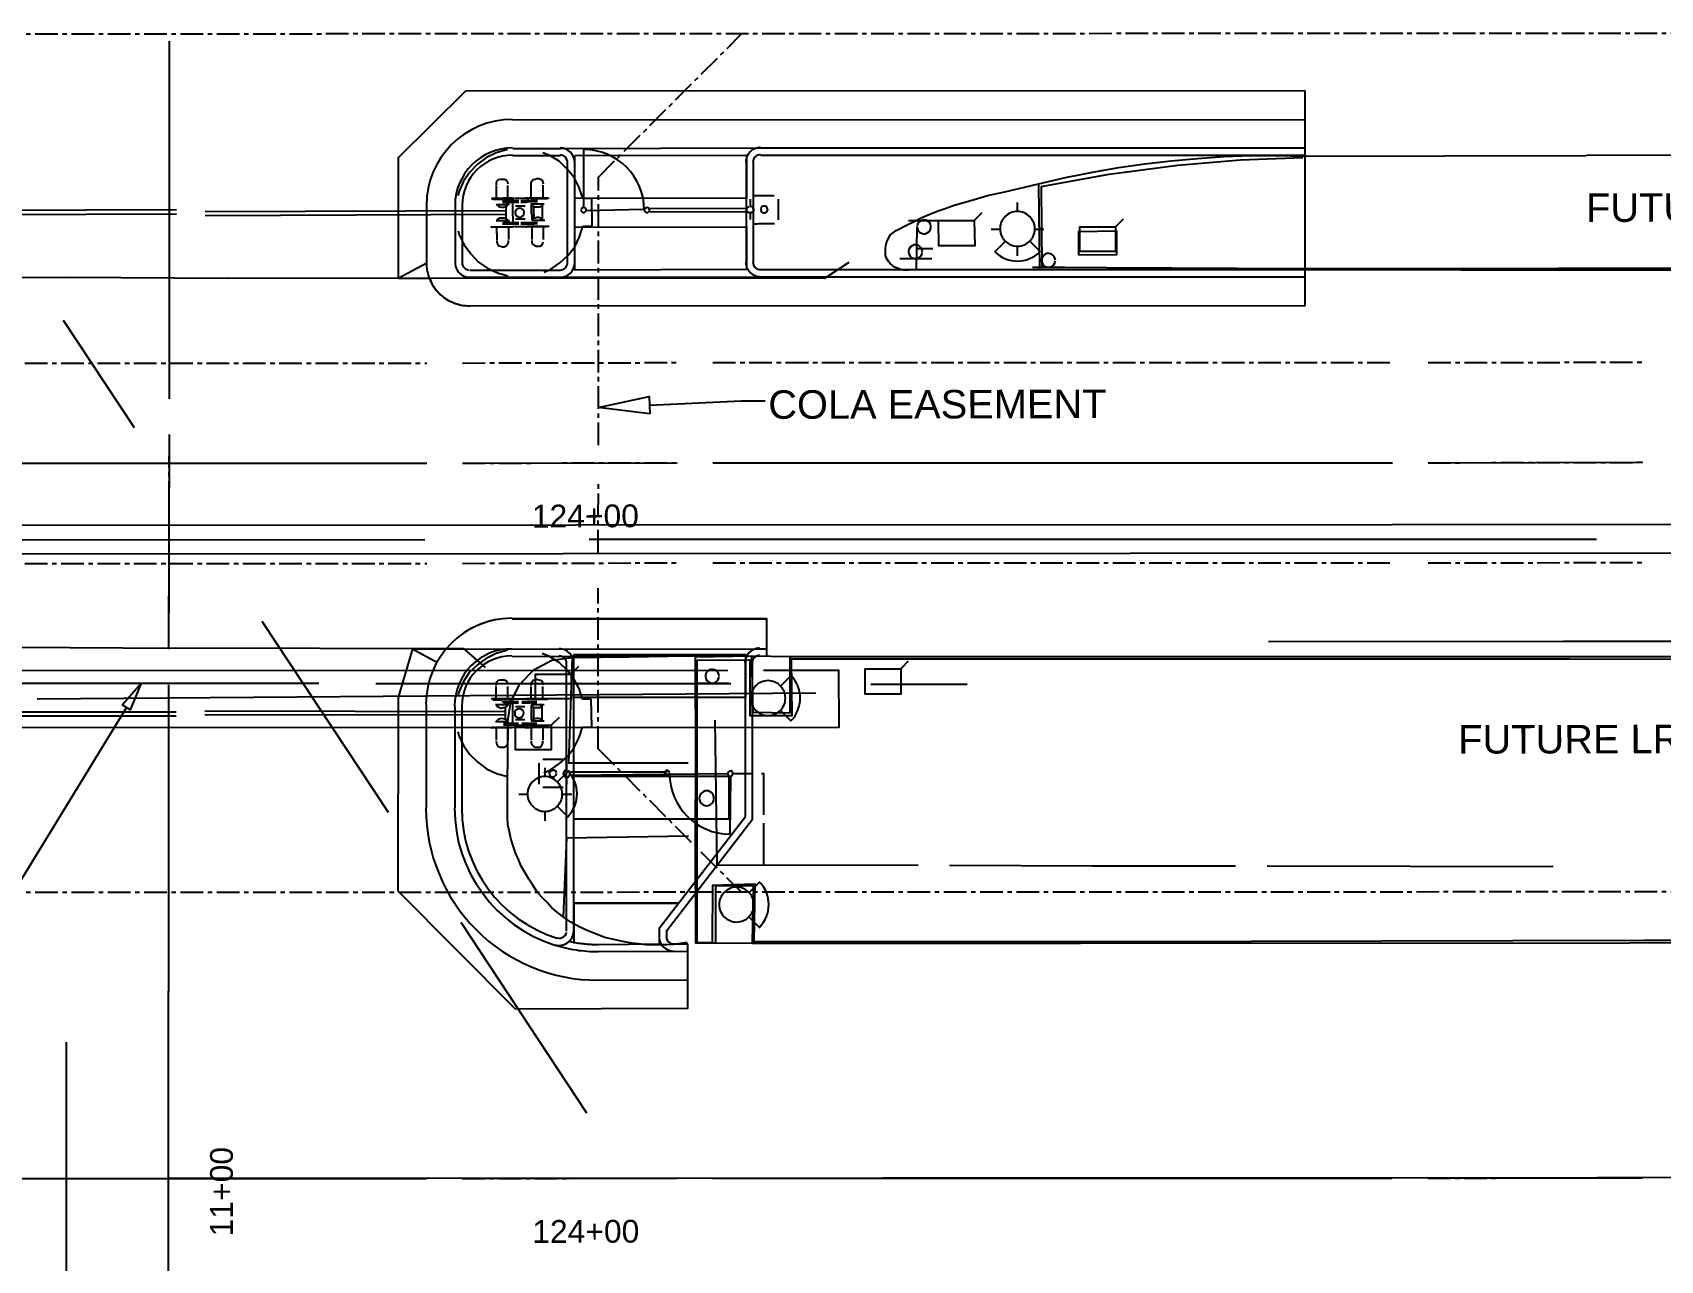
# Model space of a CAD drawing. Header units: feet. Extents: x 0 to 650, y -1 to 438.
# Drawn here: x 322.3 to 436.1, y 208.8 to 294.7 of the extents above; entities that cross this region are included whole.
import ezdxf

# ---------------------------------------------------------------- set-up
doc = ezdxf.new("R2010")
doc.units = ezdxf.units.FT
doc.linetypes.add('CENTER2', pattern=[2.541, 1.587, -0.318, 0.318, -0.318])
for name, color, linetype in [('AGUA', 5, 'UTIL_W'), ('ANOTACION', 8, 'CONTINUOUS'), ('DIGITALIZADO', 7, 'CONTINUOUS'), ('DRENAJE_PLUVIAL', 3, 'UTIL_SD'), ('EJE_VIA', 7, 'CONTINUOUS'), ('ELECTRICO_AEREO', 1, 'UTIL_EOH'), ('ESTRUCTURAS', 7, 'CONTINUOUS'), ('METRO_RW', 140, 'CENTER2'), ('TELECOM', 30, 'UTIL_T'), ('TOPO', 8, 'CONTINUOUS')]:
    doc.layers.add(name, color=color, linetype=linetype)
doc.styles.add('CAD_TEXT', font='Arial')
doc.styles.add('LTSTD', font='Arial')
doc.linetypes.add('UTIL_EOH', pattern='A,4,-3,["E(OH)",LTSTD,S=1.2,R=0,X=-3.3,Y=-0.6],-3', length=10)
doc.linetypes.add('UTIL_SD', pattern='A,4,-3,["SD",LTSTD,S=1.2,R=0,X=-2.22,Y=-0.6],-3', length=10)
doc.linetypes.add('UTIL_T', pattern='A,4,-3,["T",LTSTD,S=1.2,R=0,X=-1.86,Y=-0.6],-3', length=10)
doc.linetypes.add('UTIL_W', pattern='A,4,-3,["W",LTSTD,S=1.2,R=0,X=-1.86,Y=-0.6],-3', length=10)

msp = doc.modelspace()

# ---------------------------------------------------------------- linework, layer by layer
at = {"layer": 'AGUA'}
for p, q in [((346.27, 249.17), (371.07, 249.17)), ((380.87, 249.13), (387.6, 249.13)), ((324.63, 139), (324.63, 224.1))]:
    msp.add_line(p, q, dxfattribs=at)
msp.add_lwpolyline([(318.63, 240.37), (317.47, 249.2), (342.27, 249.2)], dxfattribs=at)
at = {"layer": 'ANOTACION'}
for points in [[(365.43, 268.03), (361.8, 268.47), (365.37, 269.23), (365.43, 268.03)], [(365.4, 268.63), (371.8, 268.93), (373.47, 268.93)], [(328.53, 247.67), (329.87, 249.2), (329.1, 247.33), (328.53, 247.67)], [(328.83, 247.5), (286.6, 178.5), (286.6, 177.3)]]:
    msp.add_lwpolyline(points, dxfattribs=at)
at = {"layer": 'DIGITALIZADO'}
msp.add_line((371.23, 242.87), (372.63, 242.87), dxfattribs=at)
for points in [[(373.23, 242.87), (373.37, 242.87), (373.37, 241.5), (373.37, 240)], [(373.37, 239.4), (373.37, 237.9), (373.37, 236.5)]]:
    msp.add_lwpolyline(points, dxfattribs=at)
at = {"layer": 'DRENAJE_PLUVIAL'}
for p, q in [((131.87, 258.17), (531.47, 258.33)), ((206.03, 259.2), (349.7, 259.23)), ((361.17, 259.27), (431.6, 259.27))]:
    msp.add_line(p, q, dxfattribs=at)
msp.add_lwpolyline([(194.57, 259.17), (131.87, 260.17), (531.47, 260.33), (525.03, 259.33)], dxfattribs=at)
at = {"layer": 'EJE_VIA'}
for p, q in [((331.83, 269.07), (331.83, 294.07)), ((411.23, 275.6), (411.23, 290.6)), ((355.83, 288.57), (411.23, 288.6)), ((355.83, 286.57), (359.17, 286.57)), ((355.83, 286.57), (359.17, 286.57)), ((355.83, 286.07), (359.17, 286.07)), ((359.17, 286.57), (373.17, 286.6)), ((373.17, 286.6), (411.23, 286.6)), ((373.17, 286.1), (411.23, 286.1)), ((359.67, 278.57), (359.67, 285.57)), ((360.17, 278.57), (360.17, 285.57)), ((372.17, 278.6), (372.17, 285.6)), ((372.67, 278.6), (372.67, 285.6)), ((349.83, 278.57), (349.83, 282.6)), ((351.83, 278.57), (351.83, 282.57)), ((352.33, 278.57), (352.33, 282.57)), ((360.17, 281.07), (372.17, 281.1)), ((383.5, 281.53), (385.73, 281.53)), ((384.07, 278.07), (384.1, 281.07)), ((382.9, 278.87), (385.13, 278.87)), ((384.07, 279.57), (385.2, 279.57)), ((347.83, 277.5), (349.83, 278.57)), ((352.83, 278.07), (359.17, 278.07)), ((373.17, 278.1), (411.23, 278.1)), ((392.17, 278.27), (394.43, 278.27)), ((347.83, 277.5), (350.03, 277.5)), ((352.83, 277.57), (359.17, 277.57)), ((359.17, 277.57), (373.17, 277.6)), ((373.17, 277.6), (411.23, 277.6)), ((375.43, 277.6), (411.23, 277.6)), ((352.83, 275.57), (411.23, 275.6)), ((331.8, 251.57), (331.83, 266.57)), ((278.53, 264.57), (349.83, 264.57)), ((352.33, 264.57), (367.33, 264.6)), ((369.83, 264.6), (417.33, 264.6)), ((419.83, 264.6), (434.83, 264.63)), ((355.8, 253.7), (373.6, 253.7)), ((348.83, 251.6), (359.1, 251.57)), ((348.83, 251.6), (350.57, 250.63)), ((359.1, 251.57), (373.1, 251.6)), ((373.1, 251.6), (373.6, 251.6)), ((355.8, 251.07), (373.6, 251.1)), ((359.6, 231.87), (359.6, 250.57)), ((360.1, 231.87), (360.1, 250.57)), ((372.1, 239.87), (372.1, 250.6)), ((372.6, 239.7), (372.6, 250.6)), ((331.67, 94.7), (331.8, 249.07)), ((372.1, 248.2), (360.1, 248.2)), ((368.67, 249.2), (370.93, 249.2)), ((349.8, 240.47), (349.8, 247.7)), ((351.8, 240.47), (351.8, 247.57)), ((352.3, 240.47), (352.3, 247.57)), ((366.1, 232.1), (372.1, 239.87)), ((366.6, 231.9), (372.6, 239.7)), ((360.1, 233.83), (367.43, 233.83)), ((366.1, 231.47), (366.1, 232.1)), ((366.6, 231.47), (366.6, 231.9)), ((361.8, 230.93), (366.1, 230.97)), ((361.8, 230.43), (368.03, 230.47)), ((367.1, 230.97), (368.07, 230.97)), ((361.8, 228.43), (368.03, 228.47)), ((273.5, 214.57), (349.8, 214.57)), ((352.3, 214.57), (367.3, 214.6)), ((369.8, 214.6), (417.3, 214.6)), ((419.8, 214.6), (434.8, 214.63))]:
    msp.add_line(p, q, dxfattribs=at)
for points in [[(411.23, 290.6), (352.53, 290.57), (347.83, 285.9), (347.83, 277.5), (350.03, 277.5)], [(355.81, 288.6), (355.2, 288.57), (354.6, 288.48), (354.03, 288.33), (353.47, 288.13), (352.95, 287.87), (352.45, 287.57), (351.99, 287.23), (351.56, 286.84), (351.17, 286.41), (350.83, 285.95), (350.53, 285.45), (350.27, 284.93), (350.07, 284.38), (349.92, 283.8), (349.83, 283.2), (349.8, 282.59)], [(355.81, 286.6), (355.4, 286.58), (355.01, 286.52), (354.62, 286.42), (354.25, 286.28), (353.9, 286.11), (353.57, 285.91), (353.26, 285.68), (352.98, 285.42), (352.72, 285.14), (352.49, 284.83), (352.29, 284.5), (352.12, 284.15), (351.98, 283.78), (351.88, 283.4), (351.82, 283), (351.8, 282.59)], [(355.81, 286.1), (355.46, 286.08), (355.11, 286.03), (354.77, 285.94), (354.45, 285.82), (354.14, 285.68), (353.85, 285.5), (353.58, 285.3), (353.33, 285.07), (353.1, 284.82), (352.9, 284.55), (352.73, 284.26), (352.58, 283.95), (352.46, 283.63), (352.37, 283.29), (352.32, 282.95), (352.3, 282.59)], [(360.17, 285.58), (360.16, 285.69), (360.15, 285.79), (360.09, 285.98), (359.99, 286.15), (359.87, 286.3), (359.72, 286.43), (359.55, 286.52), (359.35, 286.58), (359.25, 286.59), (359.15, 286.6)], [(359.67, 285.58), (359.66, 285.69), (359.6, 285.83), (359.52, 285.95), (359.4, 286.04), (359.25, 286.09), (359.15, 286.1)], [(360.17, 286.07), (372.17, 286.1), (372.17, 283.1), (360.17, 283.07), (360.17, 286.07)], [(373.15, 286.63), (373.05, 286.63), (372.94, 286.61), (372.75, 286.55), (372.58, 286.46), (372.43, 286.34), (372.31, 286.18), (372.21, 286.01), (372.15, 285.82), (372.14, 285.72), (372.13, 285.62)], [(373.15, 286.13), (373.05, 286.12), (372.9, 286.07), (372.78, 285.98), (372.7, 285.86), (372.64, 285.72), (372.63, 285.62)], [(360.17, 281.07), (372.17, 281.1), (372.17, 278.1), (360.17, 278.07), (360.17, 281.07)], [(384.1, 281.08), (384.12, 280.94), (384.18, 280.81), (384.28, 280.71), (384.4, 280.64), (384.54, 280.6), (384.68, 280.61), (384.81, 280.66), (384.93, 280.74), (385.01, 280.85), (385.06, 280.99), (385.06, 281.13), (385.03, 281.27), (384.96, 281.39), (384.85, 281.48), (384.73, 281.55), (384.58, 281.57), (384.44, 281.54), (384.31, 281.48), (384.21, 281.39), (384.14, 281.27), (384.1, 281.13)], [(384.47, 279.35), (384.44, 279.5), (384.38, 279.62), (384.29, 279.72), (384.17, 279.8), (384.03, 279.83), (383.88, 279.82), (383.75, 279.77), (383.64, 279.69), (383.56, 279.58), (383.51, 279.45), (383.5, 279.3), (383.54, 279.16), (383.61, 279.04), (383.71, 278.95), (383.84, 278.89), (383.98, 278.87), (384.13, 278.89), (384.25, 278.95), (384.36, 279.04), (384.43, 279.16), (384.46, 279.3)], [(393.77, 278.75), (393.74, 278.9), (393.68, 279.02), (393.59, 279.12), (393.47, 279.2), (393.33, 279.23), (393.18, 279.22), (393.05, 279.17), (392.94, 279.09), (392.86, 278.98), (392.81, 278.85), (392.8, 278.7), (392.84, 278.56), (392.91, 278.44), (393.01, 278.35), (393.14, 278.29), (393.28, 278.27), (393.43, 278.29), (393.55, 278.35), (393.66, 278.44), (393.73, 278.56), (393.76, 278.7)], [(349.8, 278.59), (349.8, 278.44), (349.81, 278.29), (349.83, 278.14), (349.86, 277.99), (349.89, 277.85), (349.93, 277.71), (349.98, 277.57), (350.03, 277.43), (350.09, 277.3), (350.15, 277.16), (350.23, 277.04), (350.31, 276.91), (350.39, 276.79), (350.48, 276.67), (350.58, 276.56), (350.68, 276.45), (350.79, 276.35), (350.9, 276.25), (351.02, 276.16), (351.14, 276.07), (351.27, 275.99), (351.4, 275.92), (351.53, 275.86), (351.66, 275.8), (351.8, 275.74), (351.94, 275.7), (352.08, 275.66), (352.23, 275.62), (352.37, 275.6), (352.52, 275.58), (352.67, 275.57), (352.82, 275.57)], [(351.8, 278.58), (351.8, 278.48), (351.83, 278.34), (351.88, 278.19), (351.94, 278.06), (352.03, 277.94), (352.13, 277.83), (352.25, 277.74), (352.38, 277.66), (352.52, 277.61), (352.67, 277.58), (352.82, 277.57)], [(352.3, 278.58), (352.31, 278.48), (352.35, 278.36), (352.42, 278.26), (352.53, 278.15), (352.64, 278.1), (352.77, 278.07)], [(359.15, 277.57), (359.25, 277.57), (359.36, 277.59), (359.55, 277.65), (359.72, 277.74), (359.87, 277.86), (359.99, 278.02), (360.09, 278.19), (360.15, 278.38), (360.16, 278.48), (360.17, 278.58)], [(359.15, 278.07), (359.25, 278.08), (359.4, 278.13), (359.52, 278.22), (359.6, 278.34), (359.66, 278.48), (359.67, 278.58)], [(372.13, 278.62), (372.14, 278.51), (372.15, 278.41), (372.21, 278.22), (372.31, 278.05), (372.43, 277.9), (372.58, 277.77), (372.75, 277.68), (372.95, 277.62), (373.05, 277.61), (373.15, 277.6)], [(372.63, 278.62), (372.64, 278.51), (372.7, 278.37), (372.78, 278.25), (372.9, 278.16), (373.05, 278.11), (373.15, 278.1)], [(350.01, 277.49), (350.1, 277.28), (350.2, 277.07), (350.33, 276.88), (350.46, 276.7), (350.61, 276.53), (350.77, 276.37), (350.93, 276.23), (351.11, 276.09), (351.3, 275.97), (351.5, 275.87), (351.71, 275.78), (351.92, 275.7), (352.14, 275.64), (352.36, 275.6), (352.59, 275.58), (352.82, 275.57)], [(355.78, 253.73), (355.17, 253.7), (354.57, 253.61), (353.99, 253.46), (353.44, 253.26), (352.91, 253.01), (352.42, 252.71), (351.96, 252.36), (351.53, 251.97), (351.14, 251.54), (350.8, 251.08), (350.49, 250.59), (350.24, 250.06), (350.04, 249.51), (349.89, 248.93), (349.8, 248.34), (349.77, 247.72)], [(355.78, 253.73), (355.45, 253.72), (355.13, 253.7), (354.81, 253.65), (354.49, 253.59), (354.18, 253.52), (353.87, 253.42), (353.57, 253.31), (353.27, 253.18), (352.99, 253.04), (352.71, 252.89), (352.43, 252.71), (352.17, 252.53), (351.92, 252.33), (351.68, 252.11), (351.44, 251.88), (351.22, 251.64)], [(373.6, 251.1), (373.6, 253.7), (355.8, 253.7)], [(351.27, 251.6), (348.83, 251.6), (347.83, 248.2), (347.8, 234.67), (356, 226.43), (368.07, 226.47), (368.07, 230.97)], [(355.78, 251.6), (355.37, 251.58), (354.97, 251.52), (354.59, 251.42), (354.22, 251.28), (353.87, 251.11), (353.54, 250.91), (353.23, 250.68), (352.94, 250.42), (352.68, 250.14), (352.45, 249.83), (352.25, 249.5), (352.08, 249.15), (351.95, 248.78), (351.85, 248.4), (351.79, 248), (351.77, 247.59)], [(360.1, 250.58), (360.09, 250.69), (360.08, 250.79), (360.02, 250.98), (359.93, 251.15), (359.8, 251.3), (359.65, 251.43), (359.48, 251.52), (359.29, 251.58), (359.19, 251.59), (359.08, 251.6)], [(373.08, 251.63), (372.98, 251.63), (372.88, 251.61), (372.69, 251.55), (372.51, 251.46), (372.36, 251.34), (372.24, 251.18), (372.15, 251.01), (372.09, 250.82), (372.07, 250.72), (372.07, 250.62)], [(355.78, 251.1), (355.42, 251.08), (355.07, 251.03), (354.74, 250.94), (354.41, 250.82), (354.11, 250.68), (353.82, 250.5), (353.55, 250.3), (353.3, 250.07), (353.07, 249.82), (352.87, 249.55), (352.69, 249.26), (352.54, 248.95), (352.43, 248.63), (352.34, 248.29), (352.29, 247.95), (352.27, 247.59)], [(359.6, 250.58), (359.59, 250.69), (359.54, 250.83), (359.45, 250.95), (359.33, 251.04), (359.19, 251.09), (359.08, 251.1)], [(360.1, 251.2), (372.1, 251.2), (372.1, 248.2), (360.1, 248.2), (360.1, 251.2)], [(373.08, 251.13), (372.98, 251.12), (372.84, 251.07), (372.72, 250.98), (372.63, 250.86), (372.58, 250.72), (372.57, 250.62)], [(370.27, 249.68), (370.24, 249.83), (370.18, 249.95), (370.09, 250.06), (369.97, 250.13), (369.83, 250.16), (369.68, 250.16), (369.55, 250.11), (369.44, 250.02), (369.36, 249.91), (369.31, 249.78), (369.3, 249.63), (369.34, 249.49), (369.41, 249.37), (369.51, 249.28), (369.64, 249.22), (369.78, 249.2), (369.93, 249.22), (370.05, 249.28), (370.16, 249.38), (370.23, 249.5), (370.26, 249.64)], [(360.1, 242.7), (370.93, 242.7), (370.93, 239.7), (360.1, 239.7), (360.1, 242.7)], [(349.77, 240.46), (349.78, 239.86), (349.82, 239.27), (349.9, 238.68), (350, 238.1), (350.13, 237.53), (350.28, 236.96), (350.47, 236.4), (350.68, 235.86), (350.92, 235.32), (351.18, 234.8), (351.47, 234.28), (351.78, 233.79), (352.12, 233.3), (352.49, 232.84), (352.87, 232.39), (353.29, 231.95), (353.72, 231.54), (354.17, 231.15), (354.63, 230.79), (355.12, 230.45), (355.61, 230.14), (356.13, 229.85), (356.65, 229.58), (357.19, 229.35), (357.73, 229.14), (358.29, 228.95), (358.86, 228.79), (359.43, 228.67), (360.01, 228.56), (360.6, 228.49), (361.19, 228.45), (361.79, 228.43)], [(351.77, 240.46), (351.8, 239.64), (351.9, 238.84), (352.05, 238.06), (352.27, 237.3), (352.55, 236.56), (352.88, 235.85), (353.27, 235.17), (353.71, 234.53), (354.19, 233.91), (354.73, 233.34), (355.3, 232.81), (355.92, 232.33), (356.58, 231.89), (357.28, 231.5), (358.02, 231.17), (358.78, 230.89)], [(352.27, 240.46), (352.3, 239.68), (352.39, 238.92), (352.54, 238.18), (352.75, 237.46), (353.01, 236.76), (353.33, 236.08), (353.69, 235.44), (354.11, 234.82), (354.57, 234.24), (355.08, 233.7), (355.63, 233.19), (356.22, 232.73), (356.84, 232.32), (357.51, 231.95), (358.2, 231.63), (358.93, 231.37)], [(366.1, 230.97), (366.1, 232.1), (367.43, 233.83), (360.1, 233.83), (360.1, 231.1)], [(358.78, 230.91), (358.9, 230.88), (359.01, 230.87), (359.13, 230.87), (359.25, 230.88), (359.37, 230.91), (359.48, 230.95), (359.58, 231), (359.69, 231.06), (359.82, 231.18), (359.93, 231.32), (359.99, 231.42), (360.04, 231.53), (360.07, 231.65), (360.09, 231.76), (360.1, 231.88)], [(358.93, 231.39), (359.05, 231.37), (359.17, 231.37), (359.28, 231.41), (359.39, 231.47), (359.5, 231.57), (359.56, 231.68), (359.59, 231.79)], [(359.8, 231.14), (359.92, 231.12), (360.04, 231.09), (360.17, 231.07), (360.29, 231.05), (360.41, 231.03), (360.54, 231.02), (360.66, 231), (360.79, 230.99), (360.91, 230.97), (361.04, 230.96), (361.16, 230.95), (361.29, 230.95), (361.41, 230.94), (361.54, 230.94), (361.66, 230.93), (361.79, 230.93)], [(360.09, 231.08), (360.2, 231.07), (360.3, 231.05), (360.41, 231.03), (360.51, 231.02), (360.62, 231), (360.72, 230.99), (360.83, 230.98), (360.94, 230.97), (361.04, 230.96), (361.15, 230.95), (361.26, 230.95), (361.36, 230.94), (361.47, 230.94), (361.58, 230.94), (361.68, 230.93), (361.79, 230.93)], [(366.07, 231.48), (366.07, 231.38), (366.09, 231.28), (366.15, 231.09), (366.24, 230.91), (366.36, 230.76), (366.52, 230.64), (366.69, 230.55), (366.88, 230.49), (366.98, 230.47), (367.08, 230.47)], [(366.57, 231.48), (366.58, 231.38), (366.63, 231.24), (366.72, 231.12), (366.84, 231.03), (366.98, 230.98), (367.08, 230.97)], [(358.78, 230.89), (358.97, 230.84), (359.15, 230.79), (359.33, 230.74), (359.52, 230.69), (359.71, 230.65), (359.89, 230.61), (360.08, 230.58), (360.27, 230.55), (360.46, 230.52), (360.65, 230.5), (360.84, 230.48), (361.03, 230.46), (361.22, 230.45), (361.41, 230.44), (361.6, 230.44), (361.79, 230.43)], [(531.47, 214.67), (331.77, 214.57), (131.87, 214.5)]]:
    msp.add_lwpolyline(points, dxfattribs=at)
at = {"layer": 'ELECTRICO_AEREO'}
for p, q in [((324.4, 274.57), (329.37, 267.07)), ((338.3, 253.53), (347.13, 240.17)), ((352.2, 232.5), (361, 219.17))]:
    msp.add_line(p, q, dxfattribs=at)
at = {"layer": 'ESTRUCTURAS'}
for p, q in [((360.8, 282.4), (360.8, 286.5)), ((332.33, 282.27), (311.3, 282.2)), ((360.73, 283.1), (361.33, 283.1)), ((360.97, 282.23), (364.93, 282.33)), ((361.33, 283.1), (361.37, 281.17)), ((365.43, 282.37), (372.23, 282.4)), ((391.13, 282.17), (391.13, 282.8)), ((311.3, 281.93), (332.33, 282)), ((355.37, 282.2), (334.33, 282.13)), ((334.33, 281.87), (355.37, 281.97)), ((360.73, 281.13), (361.37, 281.17)), ((365.43, 282.13), (372.23, 282.17)), ((389.27, 280.93), (389.9, 280.93)), ((389.53, 279.33), (390.27, 280.07)), ((392, 280.07), (392.73, 279.33)), ((392.33, 280.93), (392.97, 280.93)), ((391.13, 279.07), (391.13, 279.73)), ((374.57, 249), (375.3, 249.73)), ((360.7, 248.07), (361.3, 248.1)), ((361.3, 248.1), (361.33, 246.13)), ((332.3, 247.17), (311.27, 247.17)), ((355.33, 247.2), (334.3, 247.23)), ((334.3, 247), (355.33, 246.97)), ((374.57, 247.27), (375.3, 246.53)), ((311.27, 246.93), (332.3, 246.9)), ((360.7, 246.13), (361.33, 246.13)), ((358.1, 242.63), (358.1, 243.27)), ((358.97, 242.3), (359.7, 243.03)), ((359.8, 242.77), (370.9, 242.87)), ((359.83, 243), (366.63, 243)), ((371.03, 238.63), (371.07, 242.7)), ((356.27, 241.43), (356.9, 241.43)), ((359.33, 241.43), (359.97, 241.43)), ((358.1, 239.57), (358.1, 240.2)), ((358.97, 240.57), (359.7, 239.83)), ((372.37, 234.57), (373.1, 235.3)), ((372.37, 232.83), (373.1, 232.1))]:
    msp.add_line(p, q, dxfattribs=at)
for points in [[(355.47, 286.5), (354.67, 286.27), (354, 285.93), (353.37, 285.47), (352.83, 284.9), (352.4, 284.27), (352.1, 283.57), (352, 283.27)], [(360.73, 283.1), (360.47, 283.83), (360.13, 284.53), (359.63, 285.13), (359.07, 285.67), (358.43, 286.07), (357.93, 286.27)], [(365.03, 282.25), (365.01, 282.69), (364.95, 283.11), (364.84, 283.52), (364.7, 283.91), (364.52, 284.28), (364.31, 284.63), (364.06, 284.95), (363.79, 285.26), (363.49, 285.53), (363.16, 285.78), (362.81, 285.99), (362.44, 286.17), (362.05, 286.31), (361.64, 286.41), (361.22, 286.48), (360.78, 286.5)], [(354.7, 284.03), (354.7, 284.13), (354.73, 284.27), (354.83, 284.4), (354.97, 284.43), (355.1, 284.43), (355.23, 284.43), (355.37, 284.37), (355.47, 284.23), (355.5, 284.1)], [(354.7, 283.07), (354.7, 283.2), (354.7, 283.3), (354.7, 283.43), (354.7, 283.57), (354.7, 283.7), (354.7, 283.83), (354.7, 283.97)], [(355.5, 283.1), (355.5, 283.23), (355.5, 283.33), (355.5, 283.47), (355.5, 283.6), (355.5, 283.7), (355.5, 283.83), (355.5, 283.97)], [(357.13, 284.03), (357.13, 284.13), (357.17, 284.27), (357.27, 284.4), (357.4, 284.43), (357.53, 284.47), (357.67, 284.47), (357.77, 284.43), (357.9, 284.33), (357.93, 284.2), (357.97, 284.1)], [(357.13, 283.1), (357.13, 283.23), (357.13, 283.33), (357.13, 283.47), (357.13, 283.63), (357.13, 283.73), (357.13, 283.87), (357.13, 284)], [(357.97, 283.1), (357.97, 283.23), (357.97, 283.33), (357.97, 283.47), (357.97, 283.63), (357.97, 283.73), (357.97, 283.87), (357.97, 284)], [(355.93, 283.07), (355.8, 283.1), (355.67, 283.1), (355.53, 283.1), (355.4, 283.1), (355.27, 283.1), (355.17, 283.1), (355.03, 283.07), (354.9, 283.07), (354.77, 283.07), (354.63, 283.07), (354.5, 283.07), (354.37, 283.07), (354.47, 283.03), (354.6, 283.03)], [(354.63, 283.03), (354.77, 283.03), (354.9, 283.03), (355.1, 283.03), (355.23, 283.03), (355.37, 283.03), (355.5, 283.03), (355.63, 283.03), (355.77, 283.03), (355.9, 283.03)], [(355.6, 282.67), (355.47, 282.67), (355.33, 282.63), (355.2, 282.63), (355.07, 282.63), (354.93, 282.63), (354.8, 282.63), (354.67, 282.63)], [(355.53, 282.67), (355.43, 282.53), (355.3, 282.47), (355.2, 282.43), (355.07, 282.43), (354.93, 282.47), (354.8, 282.53)], [(356.27, 282.9), (356.13, 282.9), (356.03, 282.9), (355.9, 282.9), (355.77, 282.9), (355.63, 282.9), (355.5, 282.9), (355.37, 282.9), (355.23, 282.9), (355.13, 282.9)], [(356.27, 282.8), (356.13, 282.8), (356.03, 282.8), (355.9, 282.8), (355.77, 282.8), (355.63, 282.8), (355.5, 282.8), (355.37, 282.8), (355.23, 282.8), (355.13, 282.8)], [(355.37, 281.67), (355.37, 282.2), (355.37, 282.5)], [(355.87, 281.37), (355.87, 281.5), (355.87, 281.63), (355.87, 281.77), (355.83, 281.9), (355.83, 282.07), (355.83, 282.2), (355.83, 282.33), (355.83, 282.47), (355.83, 282.6), (355.83, 282.73)], [(356.73, 283.07), (356.6, 283.07), (356.47, 283.07), (356.33, 283.07), (356.2, 283.07), (356.07, 283.07), (355.97, 283.07)], [(356, 282.08), (356.03, 281.96), (356.09, 281.86), (356.19, 281.79), (356.32, 281.77), (356.44, 281.79), (356.54, 281.86), (356.61, 281.96), (356.63, 282.08), (356.61, 282.21), (356.54, 282.31), (356.44, 282.38), (356.32, 282.4), (356.19, 282.37), (356.09, 282.31), (356.02, 282.21), (356, 282.08)], [(356.7, 282.53), (356.57, 282.53), (356.43, 282.53), (356.3, 282.53), (356.17, 282.53), (356.03, 282.53)], [(357.57, 282.9), (357.43, 282.9), (357.3, 282.9), (357.17, 282.9), (357.03, 282.9), (356.9, 282.9), (356.8, 282.9), (356.67, 282.9), (356.53, 282.9), (356.4, 282.9)], [(357.57, 282.83), (357.43, 282.83), (357.3, 282.83), (357.17, 282.83), (357.03, 282.83), (356.9, 282.83), (356.8, 282.8), (356.67, 282.8), (356.53, 282.8), (356.4, 282.8)], [(358.37, 283.07), (358.23, 283.1), (358.1, 283.1), (357.97, 283.1), (357.83, 283.1), (357.67, 283.1), (357.53, 283.1), (357.4, 283.1), (357.27, 283.1), (357.13, 283.1), (357, 283.1), (356.87, 283.1), (356.73, 283.1), (356.87, 283.07), (356.97, 283.07)], [(357.07, 283.07), (357.2, 283.07), (357.33, 283.07), (357.47, 283.07), (357.6, 283.07), (357.73, 283.07), (357.87, 283.07), (358, 283.07), (358.13, 283.07), (358.27, 283.07)], [(358.03, 282.67), (357.9, 282.67), (357.77, 282.67), (357.67, 282.67), (357.5, 282.67), (357.37, 282.67), (357.23, 282.67), (357.1, 282.67)], [(357.13, 282.67), (357.13, 282.53), (357.13, 282.43), (357.13, 282.3), (357.13, 282.17), (357.13, 282.03), (357.17, 281.93), (357.17, 281.8), (357.17, 281.67), (357.17, 281.57)], [(357.97, 282.67), (357.87, 282.53), (357.73, 282.47), (357.63, 282.47), (357.5, 282.47), (357.37, 282.47), (357.23, 282.57)], [(357.33, 281.67), (357.33, 281.8), (357.33, 281.93), (357.3, 282.07), (357.3, 282.2), (357.3, 282.33), (357.3, 282.47)], [(357.9, 282.6), (357.9, 282.47), (357.9, 282.37), (357.9, 282.23), (357.9, 282.1), (357.9, 282), (357.9, 281.87), (357.9, 281.73), (357.9, 281.6)], [(360.6, 282.25), (360.63, 282.15), (360.75, 282.07), (360.86, 282.08), (360.96, 282.2), (360.96, 282.31), (360.87, 282.41), (360.76, 282.43), (360.65, 282.38), (360.6, 282.27)], [(365.03, 282.25), (365.07, 282.15), (365.18, 282.07), (365.29, 282.08), (365.39, 282.2), (365.39, 282.31), (365.3, 282.41), (365.2, 282.43), (365.09, 282.38), (365.03, 282.27)], [(372.43, 282.53), (372.57, 282.5), (372.63, 282.4), (372.7, 282.27), (372.63, 282.13), (372.5, 282.07), (372.37, 282.07), (372.23, 282.17), (372.2, 282.3), (372.23, 282.43), (372.37, 282.5)], [(372.43, 283.03), (372.43, 282.9), (372.43, 282.8), (372.43, 282.67), (372.43, 282.53)], [(372.67, 283.27), (372.77, 283.27), (372.9, 283.27), (373.03, 283.27), (373.17, 283.27), (373.3, 283.27), (373.47, 283.27), (373.57, 283.27), (373.7, 283.27), (373.83, 283.27), (373.97, 283.27), (374.1, 283.27)], [(373.17, 282.3), (373.2, 282.17), (373.37, 282.07), (373.5, 282.07), (373.6, 282.13), (373.67, 282.27), (373.63, 282.4), (373.57, 282.5), (373.47, 282.53), (373.3, 282.53), (373.2, 282.43), (373.17, 282.3)], [(374.4, 283.03), (374.4, 282.9), (374.4, 282.8), (374.4, 282.67), (374.4, 282.53), (374.4, 282.43), (374.4, 282.3), (374.4, 282.17), (374.4, 282.03), (374.4, 281.93), (374.4, 281.8), (374.4, 281.67), (374.4, 281.57)], [(355.93, 281.1), (355.8, 281.07), (355.67, 281.07), (355.53, 281.07), (355.4, 281.07), (355.23, 281.07), (355.1, 281.07), (354.97, 281.07), (354.83, 281.07), (354.7, 281.07), (354.57, 281.07), (354.43, 281.07), (354.33, 281.07), (354.43, 281.1), (354.57, 281.1)], [(354.63, 281.1), (354.77, 281.1), (354.9, 281.1), (355.03, 281.1), (355.17, 281.1), (355.27, 281.1), (355.4, 281.1), (355.53, 281.1), (355.67, 281.1), (355.8, 281.1), (355.93, 281.13)], [(355.6, 281.5), (355.47, 281.5), (355.33, 281.5), (355.2, 281.5), (355.07, 281.5), (354.93, 281.5), (354.8, 281.5), (354.67, 281.5)], [(355.53, 281.5), (355.43, 281.63), (355.3, 281.7), (355.2, 281.7), (355.07, 281.7), (354.93, 281.7), (354.8, 281.63), (354.73, 281.53)], [(356.27, 281.37), (356.13, 281.37), (356.03, 281.37), (355.9, 281.37), (355.77, 281.37), (355.63, 281.37), (355.5, 281.37), (355.37, 281.37), (355.23, 281.37), (355.13, 281.33)], [(356.27, 281.27), (356.13, 281.27), (356.03, 281.27), (355.9, 281.27), (355.77, 281.27), (355.63, 281.27), (355.5, 281.27), (355.37, 281.27), (355.23, 281.27), (355.13, 281.27)], [(356.77, 281.1), (356.63, 281.1), (356.5, 281.1), (356.33, 281.1), (356.2, 281.1), (356.07, 281.1), (355.97, 281.1)], [(356.7, 281.63), (356.57, 281.63), (356.43, 281.63), (356.3, 281.63), (356.17, 281.63), (356.03, 281.63)], [(357.57, 281.37), (357.43, 281.37), (357.3, 281.37), (357.17, 281.37), (357.03, 281.37), (356.9, 281.37), (356.8, 281.37), (356.67, 281.37), (356.53, 281.37), (356.4, 281.37)], [(357.57, 281.3), (357.43, 281.3), (357.3, 281.27), (357.17, 281.27), (357.03, 281.27), (356.9, 281.27), (356.8, 281.27), (356.67, 281.27), (356.53, 281.27), (356.4, 281.27)], [(358.37, 281.13), (358.23, 281.1), (358.1, 281.1), (357.97, 281.1), (357.83, 281.1), (357.7, 281.1), (357.57, 281.1), (357.43, 281.1), (357.3, 281.1), (357.17, 281.1), (357.03, 281.1), (356.9, 281.1), (356.8, 281.07), (356.9, 281.13), (357.03, 281.13)], [(357.1, 281.13), (357.23, 281.13), (357.37, 281.13), (357.53, 281.13), (357.67, 281.13), (357.77, 281.13), (357.9, 281.13), (358.03, 281.13), (358.17, 281.13), (358.3, 281.13)], [(358.07, 281.53), (357.93, 281.53), (357.8, 281.53), (357.7, 281.53), (357.57, 281.53), (357.43, 281.53), (357.3, 281.53), (357.17, 281.53)], [(357.17, 281.1), (357.17, 280.97), (357.17, 280.83), (357.17, 280.73), (357.17, 280.6), (357.17, 280.47), (357.17, 280.33), (357.17, 280.2)], [(357.97, 281.53), (357.9, 281.63), (357.77, 281.7), (357.67, 281.73), (357.53, 281.73), (357.4, 281.7), (357.27, 281.67), (357.2, 281.57)], [(357.97, 281.1), (357.97, 280.97), (357.97, 280.83), (357.97, 280.73), (357.97, 280.6), (357.97, 280.47), (357.97, 280.33), (357.97, 280.2)], [(358.03, 277.93), (358.5, 278.13), (359.13, 278.57), (359.7, 279.1), (360.17, 279.7), (360.5, 280.4), (360.73, 281.13)], [(372.43, 282.07), (372.43, 281.97), (372.43, 281.83), (372.43, 281.7), (372.43, 281.6)], [(372.7, 281.3), (372.8, 281.3), (372.93, 281.3), (373.07, 281.33), (373.2, 281.33), (373.33, 281.33), (373.5, 281.33), (373.6, 281.33), (373.73, 281.33), (373.87, 281.33), (374, 281.33), (374.13, 281.33)], [(388.63, 282.07), (388.1, 281.53), (388.13, 279.77), (385.63, 279.77), (385.6, 281.53), (388.1, 281.53)], [(391.12, 279.73), (391.24, 279.74), (391.37, 279.76), (391.48, 279.79), (391.59, 279.83), (391.7, 279.88), (391.8, 279.94), (391.98, 280.09), (392.13, 280.27), (392.19, 280.37), (392.24, 280.48), (392.28, 280.59), (392.31, 280.71), (392.33, 280.83), (392.33, 280.95), (392.33, 281.08), (392.31, 281.2), (392.28, 281.32), (392.24, 281.43), (392.18, 281.53), (392.12, 281.63), (391.97, 281.81), (391.79, 281.96), (391.69, 282.02), (391.59, 282.07), (391.48, 282.11), (391.36, 282.14), (391.24, 282.16), (391.11, 282.17), (390.99, 282.16), (390.87, 282.14), (390.75, 282.11), (390.64, 282.07), (390.53, 282.02), (390.43, 281.96), (390.25, 281.81), (390.11, 281.63), (390.05, 281.53), (389.99, 281.42), (389.95, 281.31), (389.92, 281.19), (389.91, 281.07), (389.9, 280.95), (389.91, 280.82), (389.93, 280.7), (389.96, 280.58), (390, 280.47), (390.05, 280.37), (390.11, 280.27), (390.26, 280.09), (390.44, 279.94), (390.54, 279.88), (390.65, 279.83), (390.76, 279.79), (390.87, 279.76), (391, 279.74), (391.12, 279.73)], [(398.5, 281.63), (397.97, 281.1), (397.97, 279.37), (395.47, 279.37), (395.47, 281.1), (397.97, 281.1)], [(352.03, 280.8), (352.1, 280.53), (352.43, 279.83), (352.9, 279.2), (353.43, 278.63), (354.07, 278.2), (354.77, 277.87), (355.5, 277.67)], [(354.7, 281.07), (354.7, 280.93), (354.7, 280.8), (354.7, 280.7), (354.73, 280.53), (354.73, 280.4), (354.73, 280.3), (354.73, 280.17)], [(354.73, 280.13), (354.73, 280), (354.77, 279.9), (354.87, 279.77), (355, 279.73), (355.13, 279.7), (355.23, 279.7), (355.37, 279.77), (355.5, 279.9), (355.53, 280), (355.53, 280.13)], [(355.53, 281.07), (355.53, 280.93), (355.53, 280.8), (355.53, 280.7), (355.53, 280.57), (355.53, 280.43), (355.53, 280.33), (355.53, 280.2)], [(357.17, 280.13), (357.17, 280), (357.2, 279.9), (357.33, 279.8), (357.47, 279.73), (357.6, 279.73), (357.73, 279.73), (357.87, 279.8), (357.93, 279.93), (357.97, 280.03)], [(395.4, 279.1), (395.4, 280.77), (398.03, 280.8), (398.03, 279.13), (395.4, 279.1)], [(389.53, 279.35), (389.7, 279.2), (389.88, 279.07), (390.08, 278.95), (390.28, 278.86), (390.48, 278.79), (390.69, 278.74), (390.91, 278.71), (391.12, 278.7), (391.34, 278.71), (391.55, 278.74), (391.76, 278.79), (391.97, 278.87), (392.17, 278.96), (392.36, 279.07), (392.54, 279.21), (392.71, 279.36)], [(355.47, 251.5), (354.67, 251.27), (353.97, 250.93), (353.37, 250.47), (352.8, 249.93), (352.37, 249.27), (352.07, 248.57), (352, 248.27)], [(360.43, 250.37), (359.93, 249.83), (359.93, 248.1), (357.43, 248.1), (357.43, 249.83), (359.93, 249.83)], [(360.7, 248.07), (360.47, 248.83), (360.1, 249.5), (359.63, 250.1), (359.07, 250.63), (358.4, 251.07), (357.9, 251.27)], [(383.47, 250.73), (382.97, 250.2), (382.97, 248.43), (380.47, 248.43), (380.47, 250.2), (382.97, 250.2)], [(354.67, 249.03), (354.67, 249.13), (354.7, 249.27), (354.83, 249.4), (354.97, 249.43), (355.1, 249.43), (355.23, 249.43), (355.37, 249.37), (355.47, 249.23), (355.5, 249.1)], [(357.13, 249.03), (357.13, 249.13), (357.17, 249.27), (357.27, 249.4), (357.4, 249.43), (357.53, 249.47), (357.67, 249.43), (357.77, 249.4), (357.9, 249.3), (357.93, 249.17), (357.93, 249.07)], [(374.9, 248.15), (374.89, 248.28), (374.87, 248.4), (374.84, 248.52), (374.8, 248.63), (374.75, 248.73), (374.69, 248.83), (374.54, 249.01), (374.36, 249.16), (374.26, 249.22), (374.15, 249.27), (374.04, 249.31), (373.93, 249.34), (373.8, 249.36), (373.68, 249.37), (373.56, 249.36), (373.43, 249.34), (373.32, 249.31), (373.21, 249.27), (373.1, 249.22), (373, 249.16), (372.82, 249.01), (372.67, 248.83), (372.61, 248.73), (372.56, 248.62), (372.52, 248.51), (372.49, 248.39), (372.47, 248.27), (372.47, 248.15), (372.47, 248.02), (372.49, 247.9), (372.52, 247.78), (372.56, 247.67), (372.62, 247.57), (372.68, 247.47), (372.83, 247.29), (373.01, 247.14), (373.11, 247.08), (373.21, 247.03), (373.32, 246.99), (373.44, 246.96), (373.56, 246.94), (373.69, 246.93), (373.81, 246.94), (373.93, 246.96), (374.05, 246.99), (374.16, 247.03), (374.27, 247.08), (374.37, 247.14), (374.55, 247.29), (374.69, 247.47), (374.75, 247.57), (374.81, 247.68), (374.85, 247.79), (374.88, 247.91), (374.89, 248.03), (374.9, 248.15)], [(375.28, 246.56), (375.43, 246.73), (375.57, 246.92), (375.68, 247.11), (375.77, 247.31), (375.84, 247.52), (375.89, 247.73), (375.92, 247.94), (375.93, 248.16), (375.92, 248.37), (375.89, 248.59), (375.84, 248.8), (375.77, 249), (375.67, 249.2), (375.56, 249.39), (375.42, 249.58), (375.27, 249.75)], [(355.9, 248.07), (355.77, 248.1), (355.63, 248.1), (355.5, 248.1), (355.37, 248.1), (355.23, 248.1), (355.13, 248.1), (355, 248.1), (354.87, 248.1), (354.73, 248.1), (354.6, 248.1), (354.47, 248.1), (354.37, 248.1), (354.47, 248.03), (354.6, 248.03)], [(354.67, 248.1), (354.67, 248.23), (354.67, 248.33), (354.67, 248.47), (354.67, 248.6), (354.67, 248.7), (354.67, 248.83), (354.67, 248.97)], [(355.5, 248.1), (355.5, 248.23), (355.5, 248.33), (355.5, 248.47), (355.5, 248.6), (355.5, 248.7), (355.5, 248.83), (355.5, 248.97)], [(358.33, 248.07), (358.2, 248.1), (358.07, 248.1), (357.93, 248.1), (357.8, 248.1), (357.7, 248.1), (357.5, 248.1), (357.37, 248.1), (357.23, 248.1), (357.1, 248.1), (356.97, 248.1), (356.87, 248.1), (356.73, 248.1), (356.87, 248.07), (356.97, 248.07)], [(357.13, 248.1), (357.13, 248.23), (357.13, 248.33), (357.13, 248.47), (357.13, 248.6), (357.13, 248.7), (357.13, 248.83), (357.13, 248.97)], [(357.93, 248.1), (357.93, 248.23), (357.93, 248.33), (357.93, 248.47), (357.93, 248.6), (357.93, 248.7), (357.93, 248.83), (357.93, 248.97)], [(354.6, 248.03), (354.73, 248.03), (354.87, 248.03), (355, 248.03), (355.13, 248.07), (355.23, 248.07), (355.37, 248.07), (355.5, 248.07), (355.63, 248.07), (355.77, 248.07), (355.9, 248.07)], [(355.57, 247.67), (355.43, 247.67), (355.3, 247.67), (355.2, 247.67), (355.03, 247.67), (354.9, 247.67), (354.77, 247.67), (354.63, 247.67)], [(355.5, 247.67), (355.4, 247.53), (355.27, 247.47), (355.17, 247.47), (355.03, 247.43), (354.9, 247.47), (354.77, 247.53), (354.67, 247.67)], [(356.23, 247.9), (356.1, 247.9), (356, 247.9), (355.87, 247.9), (355.73, 247.9), (355.6, 247.9), (355.47, 247.9), (355.33, 247.9), (355.2, 247.9), (355.07, 247.9)], [(356.23, 247.8), (356.1, 247.8), (356, 247.8), (355.87, 247.8), (355.73, 247.8), (355.6, 247.8), (355.47, 247.8), (355.33, 247.8), (355.2, 247.8)], [(355.33, 246.67), (355.33, 247.2), (355.33, 247.5)], [(355.83, 246.37), (355.83, 246.5), (355.83, 246.6), (355.83, 246.73), (355.83, 246.87), (355.83, 247), (355.83, 247.1), (355.83, 247.23), (355.83, 247.37), (355.83, 247.47), (355.83, 247.6), (355.83, 247.73)], [(356.7, 248.07), (356.57, 248.07), (356.43, 248.07), (356.3, 248.07), (356.17, 248.07), (356.03, 248.07), (355.9, 248.07)], [(355.97, 247.08), (355.99, 246.96), (356.06, 246.86), (356.16, 246.79), (356.28, 246.77), (356.41, 246.79), (356.51, 246.86), (356.57, 246.96), (356.6, 247.08), (356.58, 247.21), (356.51, 247.31), (356.41, 247.37), (356.28, 247.4), (356.16, 247.38), (356.06, 247.31), (355.99, 247.21), (355.97, 247.08)], [(356.67, 247.53), (356.53, 247.53), (356.4, 247.53), (356.27, 247.53), (356.13, 247.53), (356.03, 247.53)], [(357.53, 247.9), (357.4, 247.9), (357.27, 247.9), (357.13, 247.9), (357, 247.9), (356.87, 247.9), (356.73, 247.9), (356.6, 247.9), (356.47, 247.9)], [(357.53, 247.83), (357.4, 247.83), (357.27, 247.83), (357.13, 247.83), (357, 247.8), (356.87, 247.8), (356.73, 247.8), (356.6, 247.8), (356.47, 247.8)], [(357.03, 248.07), (357.17, 248.07), (357.3, 248.07), (357.43, 248.07), (357.57, 248.07), (357.73, 248.07), (357.87, 248.07), (358, 248.07), (358.13, 248.07), (358.27, 248.07)], [(358.03, 247.67), (357.9, 247.67), (357.77, 247.67), (357.67, 247.67), (357.53, 247.67), (357.4, 247.67), (357.27, 247.67), (357.13, 247.67)], [(357.13, 247.67), (357.13, 247.53), (357.13, 247.4), (357.13, 247.27), (357.13, 247.13), (357.13, 247), (357.13, 246.87), (357.13, 246.73), (357.13, 246.6)], [(357.93, 247.67), (357.83, 247.53), (357.7, 247.47), (357.57, 247.47), (357.43, 247.47), (357.3, 247.5), (357.17, 247.6)], [(357.3, 246.67), (357.3, 246.8), (357.3, 246.93), (357.3, 247.07), (357.3, 247.2), (357.3, 247.33), (357.3, 247.43)], [(357.87, 247.6), (357.87, 247.47), (357.87, 247.37), (357.87, 247.23), (357.87, 247.1), (357.87, 247), (357.87, 246.87), (357.87, 246.73), (357.87, 246.6)], [(355.9, 246.1), (355.77, 246.07), (355.63, 246.07), (355.5, 246.07), (355.37, 246.07), (355.2, 246.07), (355.07, 246.07), (354.93, 246.07), (354.8, 246.07), (354.67, 246.07), (354.53, 246.07), (354.4, 246.07), (354.3, 246.07), (354.4, 246.13), (354.53, 246.13)], [(354.6, 246.13), (354.73, 246.13), (354.87, 246.13), (355, 246.13), (355.13, 246.13), (355.23, 246.13), (355.37, 246.13), (355.5, 246.13), (355.63, 246.13), (355.77, 246.13), (355.9, 246.13)], [(355.57, 246.5), (355.43, 246.5), (355.3, 246.5), (355.2, 246.5), (355.03, 246.5), (354.9, 246.5), (354.77, 246.5), (354.63, 246.5)], [(354.67, 246.07), (354.67, 245.93), (354.67, 245.8), (354.67, 245.7), (354.67, 245.57), (354.67, 245.43), (354.67, 245.33), (354.67, 245.2)], [(355.5, 246.5), (355.43, 246.6), (355.3, 246.67), (355.2, 246.7), (355.07, 246.73), (354.93, 246.7), (354.8, 246.63), (354.7, 246.53)], [(356.23, 246.37), (356.1, 246.37), (356, 246.37), (355.87, 246.37), (355.73, 246.37), (355.6, 246.37), (355.47, 246.37), (355.33, 246.37), (355.2, 246.37)], [(356.23, 246.27), (356.1, 246.27), (356, 246.27), (355.87, 246.27), (355.73, 246.27), (355.6, 246.27), (355.47, 246.27), (355.33, 246.27), (355.2, 246.27)], [(355.5, 246.07), (355.5, 245.93), (355.5, 245.8), (355.5, 245.7), (355.5, 245.57), (355.5, 245.43), (355.5, 245.33), (355.5, 245.2)], [(356.73, 246.1), (356.6, 246.1), (356.47, 246.1), (356.3, 246.1), (356.17, 246.1), (356.03, 246.1), (355.9, 246.1)], [(359.07, 246.8), (358.53, 246.27), (358.53, 244.53), (356.03, 244.53), (356.03, 246.27), (358.53, 246.27)], [(356.67, 246.63), (356.53, 246.63), (356.4, 246.63), (356.27, 246.63), (356.13, 246.63), (356.03, 246.63)], [(357.53, 246.37), (357.4, 246.37), (357.27, 246.37), (357.13, 246.37), (357, 246.37), (356.87, 246.37), (356.73, 246.37), (356.6, 246.37), (356.47, 246.37)], [(357.53, 246.27), (357.4, 246.27), (357.27, 246.27), (357.13, 246.27), (357, 246.27), (356.87, 246.27), (356.73, 246.27), (356.6, 246.27), (356.47, 246.27)], [(358.33, 246.13), (358.2, 246.1), (358.07, 246.1), (357.93, 246.1), (357.8, 246.1), (357.7, 246.1), (357.53, 246.1), (357.4, 246.1), (357.27, 246.07), (357.13, 246.07), (357, 246.07), (356.87, 246.07), (356.73, 246.07), (356.87, 246.13), (356.97, 246.13)], [(357.07, 246.13), (357.2, 246.13), (357.33, 246.13), (357.5, 246.13), (357.67, 246.13), (357.77, 246.13), (357.9, 246.13), (358.03, 246.13), (358.17, 246.13), (358.3, 246.13)], [(357.93, 246.53), (357.87, 246.63), (357.73, 246.7), (357.63, 246.73), (357.5, 246.73), (357.37, 246.7), (357.23, 246.63), (357.13, 246.53)], [(358.03, 246.53), (357.9, 246.53), (357.77, 246.53), (357.67, 246.53), (357.53, 246.53), (357.4, 246.53), (357.27, 246.53), (357.13, 246.53)], [(357.13, 246.07), (357.13, 245.93), (357.13, 245.8), (357.13, 245.7), (357.13, 245.57), (357.13, 245.43), (357.13, 245.33), (357.13, 245.2)], [(357.93, 246.1), (357.93, 245.97), (357.93, 245.83), (357.93, 245.73), (357.93, 245.6), (357.93, 245.47), (357.93, 245.33), (357.93, 245.2)], [(358, 242.93), (358.47, 243.13), (359.1, 243.57), (359.67, 244.07), (360.13, 244.7), (360.47, 245.4), (360.7, 246.13)], [(352, 245.8), (352.07, 245.53), (352.4, 244.83), (352.83, 244.2), (353.4, 243.67), (354, 243.2), (354.7, 242.87), (355.47, 242.67)], [(354.67, 245.13), (354.7, 245), (354.73, 244.9), (354.83, 244.77), (354.97, 244.73), (355.1, 244.73), (355.23, 244.73), (355.37, 244.8), (355.47, 244.93), (355.5, 245.07)], [(357.13, 245.13), (357.13, 245), (357.17, 244.9), (357.3, 244.77), (357.43, 244.73), (357.57, 244.73), (357.7, 244.73), (357.8, 244.77), (357.9, 244.9), (357.93, 245), (357.93, 245.13)], [(357.67, 243.6), (357.67, 243.47), (357.67, 243.33), (357.67, 243.23), (357.67, 243.1), (357.67, 242.97), (357.67, 242.8), (357.67, 242.67), (357.67, 242.53), (357.67, 242.4), (357.67, 242.27), (357.67, 242.13)], [(359.37, 243.87), (359.23, 243.87), (359.1, 243.87), (358.97, 243.87), (358.83, 243.87), (358.7, 243.87), (358.57, 243.87), (358.47, 243.87), (358.33, 243.87), (358.2, 243.87), (358.07, 243.87), (357.93, 243.87)], [(359.6, 243.6), (359.6, 243.47), (359.6, 243.33), (359.6, 243.23), (359.6, 243.1)], [(359.3, 241.45), (359.29, 241.58), (359.27, 241.7), (359.24, 241.82), (359.2, 241.93), (359.15, 242.03), (359.09, 242.13), (358.94, 242.31), (358.76, 242.46), (358.66, 242.52), (358.55, 242.57), (358.44, 242.61), (358.33, 242.64), (358.2, 242.66), (358.08, 242.67), (357.96, 242.66), (357.83, 242.64), (357.72, 242.61), (357.61, 242.57), (357.5, 242.52), (357.4, 242.46), (357.22, 242.31), (357.07, 242.13), (357.01, 242.03), (356.96, 241.92), (356.92, 241.81), (356.89, 241.69), (356.87, 241.57), (356.87, 241.45), (356.87, 241.32), (356.89, 241.2), (356.92, 241.08), (356.96, 240.97), (357.02, 240.87), (357.08, 240.77), (357.23, 240.59), (357.41, 240.44), (357.51, 240.38), (357.61, 240.33), (357.72, 240.29), (357.84, 240.26), (357.96, 240.24), (358.09, 240.23), (358.21, 240.24), (358.33, 240.26), (358.45, 240.29), (358.56, 240.33), (358.67, 240.38), (358.77, 240.44), (358.95, 240.59), (359.09, 240.77), (359.15, 240.87), (359.21, 240.98), (359.25, 241.09), (359.28, 241.21), (359.29, 241.33), (359.3, 241.45)], [(358.9, 242.87), (358.83, 242.73), (358.7, 242.63), (358.57, 242.63), (358.47, 242.7), (358.4, 242.87), (358.4, 243), (358.57, 243.1), (358.7, 243.13), (358.83, 243.07), (358.87, 242.93)], [(359.63, 243.13), (359.5, 243.1), (359.4, 242.97), (359.37, 242.83), (359.43, 242.7), (359.57, 242.63), (359.7, 242.63), (359.8, 242.77), (359.87, 242.87), (359.83, 243), (359.7, 243.1)], [(359.6, 242.63), (359.6, 242.5), (359.6, 242.4), (359.6, 242.27), (359.6, 242.13)], [(359.68, 239.86), (359.83, 240.03), (359.97, 240.22), (360.08, 240.41), (360.17, 240.61), (360.24, 240.82), (360.29, 241.03), (360.32, 241.24), (360.33, 241.46), (360.32, 241.67), (360.29, 241.89), (360.24, 242.1), (360.17, 242.3), (360.07, 242.5), (359.96, 242.69), (359.82, 242.88), (359.67, 243.05)], [(366.8, 242.92), (366.77, 243.02), (366.65, 243.1), (366.55, 243.09), (366.44, 242.97), (366.44, 242.86), (366.53, 242.76), (366.64, 242.73), (366.75, 242.79), (366.8, 242.9)], [(366.8, 242.91), (366.82, 242.47), (366.88, 242.05), (366.98, 241.64), (367.12, 241.25), (367.3, 240.88), (367.51, 240.53), (367.75, 240.2), (368.03, 239.9), (368.33, 239.62), (368.65, 239.37), (369, 239.16), (369.37, 238.98), (369.76, 238.83), (370.17, 238.73), (370.59, 238.66), (371.02, 238.63)], [(371.23, 242.88), (371.2, 242.99), (371.09, 243.06), (370.98, 243.05), (370.87, 242.94), (370.87, 242.83), (370.96, 242.72), (371.07, 242.7), (371.18, 242.75), (371.23, 242.86)], [(359.37, 241.9), (359.23, 241.9), (359.1, 241.9), (358.97, 241.9), (358.83, 241.9), (358.7, 241.9), (358.57, 241.9), (358.47, 241.9), (358.33, 241.9), (358.2, 241.9), (358.07, 241.9), (357.93, 241.9)], [(369.9, 241.15), (369.89, 241.26), (369.84, 241.4), (369.75, 241.52), (369.63, 241.61), (369.49, 241.66), (369.38, 241.67), (369.28, 241.66), (369.14, 241.6), (369.02, 241.51), (368.93, 241.39), (368.88, 241.25), (368.87, 241.15), (368.88, 241.04), (368.93, 240.9), (369.02, 240.78), (369.14, 240.69), (369.28, 240.64), (369.38, 240.63), (369.49, 240.64), (369.63, 240.7), (369.75, 240.79), (369.84, 240.91), (369.89, 241.05), (369.9, 241.15)], [(372.7, 233.72), (372.69, 233.84), (372.67, 233.97), (372.64, 234.08), (372.6, 234.19), (372.55, 234.3), (372.49, 234.4), (372.34, 234.58), (372.16, 234.73), (372.06, 234.79), (371.95, 234.84), (371.84, 234.88), (371.73, 234.91), (371.6, 234.93), (371.48, 234.93), (371.36, 234.93), (371.23, 234.91), (371.12, 234.88), (371.01, 234.84), (370.9, 234.78), (370.8, 234.72), (370.62, 234.57), (370.47, 234.39), (370.41, 234.29), (370.36, 234.19), (370.32, 234.08), (370.29, 233.96), (370.27, 233.84), (370.27, 233.71), (370.27, 233.59), (370.29, 233.47), (370.32, 233.35), (370.36, 233.24), (370.42, 233.13), (370.48, 233.03), (370.63, 232.85), (370.81, 232.71), (370.91, 232.65), (371.01, 232.59), (371.12, 232.55), (371.24, 232.52), (371.36, 232.51), (371.49, 232.5), (371.61, 232.51), (371.73, 232.53), (371.85, 232.56), (371.96, 232.6), (372.07, 232.65), (372.17, 232.71), (372.35, 232.86), (372.49, 233.04), (372.55, 233.14), (372.61, 233.25), (372.65, 233.36), (372.68, 233.47), (372.69, 233.6), (372.7, 233.72)], [(373.08, 232.13), (373.23, 232.3), (373.37, 232.48), (373.48, 232.68), (373.57, 232.88), (373.64, 233.08), (373.69, 233.29), (373.72, 233.51), (373.73, 233.72), (373.72, 233.94), (373.69, 234.15), (373.64, 234.36), (373.57, 234.57), (373.47, 234.77), (373.36, 234.96), (373.22, 235.14), (373.07, 235.31)]]:
    msp.add_lwpolyline(points, dxfattribs=at)
at = {"layer": 'METRO_RW'}
for p, q in [((131.87, 294.5), (531.47, 294.67)), ((331.83, 269.07), (331.83, 294.07)), ((361.83, 284.57), (371.83, 294.57)), ((361.83, 265.83), (361.83, 284.57)), ((278.53, 271.57), (349.83, 271.57)), ((352.33, 271.57), (367.33, 271.6)), ((369.83, 271.6), (417.33, 271.6)), ((419.83, 271.6), (434.83, 271.63)), ((331.8, 251.57), (331.83, 266.57)), ((278.53, 264.57), (349.83, 264.57)), ((352.33, 264.57), (367.33, 264.6)), ((369.83, 264.6), (417.33, 264.6)), ((419.83, 264.6), (434.83, 264.63)), ((361.8, 258.33), (361.83, 263.33)), ((278.53, 257.57), (349.83, 257.57)), ((352.33, 257.57), (367.33, 257.6)), ((369.83, 257.6), (417.33, 257.6)), ((419.83, 257.6), (434.83, 257.63)), ((361.8, 244.6), (361.8, 255.83)), ((331.67, 94.7), (331.8, 249.07)), ((361.8, 244.6), (371.8, 234.6)), ((131.87, 234.5), (531.47, 234.67)), ((273.5, 214.57), (349.8, 214.57)), ((352.3, 214.57), (367.3, 214.6)), ((369.8, 214.6), (417.3, 214.6)), ((419.8, 214.6), (434.8, 214.63))]:
    msp.add_line(p, q, dxfattribs=at)
at = {"layer": 'TELECOM'}
for p, q in [((268.37, 250.07), (370.87, 250.1)), ((322.6, 248.1), (377.03, 248.53))]:
    msp.add_line(p, q, dxfattribs=at)
for points in [[(408.67, 252.1), (429.3, 252.13), (470.23, 252.13)], [(373.37, 250.1), (378.6, 250.1), (378.63, 246.1), (268.37, 246.07)]]:
    msp.add_lwpolyline(points, dxfattribs=at)
at = {"layer": 'TOPO'}
for p, q in [((392.6, 284.1), (392.67, 278.1)), ((324.73, 277.57), (335.87, 277.5)), ((321.23, 251.7), (332.23, 251.63))]:
    msp.add_line(p, q, dxfattribs=at)
for points in [[(448.03, 278.07), (422.17, 278.07), (392.67, 278.1), (383.53, 278.07), (383.33, 278.07), (383.13, 278.07), (382.93, 278.1), (382.73, 278.2), (382.53, 278.27), (382.37, 278.4), (382.23, 278.53), (382.1, 278.67), (381.97, 278.9), (381.9, 279.1), (381.9, 279.37), (381.9, 279.6), (381.93, 279.87), (382, 280.1), (382.13, 280.33), (382.23, 280.53), (382.37, 280.63), (382.63, 280.83), (382.77, 280.9), (383.37, 281.2), (383.9, 281.47), (384.43, 281.73), (385, 281.97), (385.57, 282.2), (386.13, 282.4), (386.7, 282.6), (387.87, 282.93), (389.03, 283.27), (390.23, 283.53), (392.6, 284.1), (394.47, 284.53), (395.43, 284.73), (396.37, 284.9), (398.2, 285.23), (400.03, 285.5), (401.87, 285.7), (403.7, 285.87), (405.57, 286), (407.4, 286.07), (409.27, 286.07), (411.1, 286.03), (430.9, 286.07)], [(392.77, 283.9), (397.53, 284.77), (402.33, 285.4), (406.7, 285.77), (411.07, 285.93)], [(483.6, 286.17), (449.83, 286.13), (430.9, 286.07)], [(392.77, 283.9), (392.83, 278.27), (411.03, 278.17), (446.83, 278.23)], [(310.43, 278.7), (312.2, 277.53), (324.73, 277.57)], [(379.33, 278.6), (377.63, 277.47), (335.87, 277.5)], [(353.93, 250.3), (352.43, 251.6), (332.23, 251.63)], [(368.03, 231.07), (367.57, 231), (367.07, 230.93), (366.6, 230.9), (366.1, 230.9), (365.6, 230.9), (365.13, 230.9), (364.63, 230.97), (364.17, 231.03), (363.53, 231.13), (362.9, 231.27), (362.27, 231.43), (361.63, 231.67), (361.03, 231.9), (360.47, 232.17), (359.9, 232.5), (359.37, 232.87), (358.97, 233.17), (358.57, 233.5), (358.23, 233.87), (357.87, 234.23), (357.53, 234.63), (357.23, 235.07), (356.97, 235.5), (356.7, 235.93), (356.43, 236.4), (356.23, 236.87), (356.03, 237.33), (355.87, 237.83), (355.7, 238.33), (355.6, 238.8), (355.5, 239.3), (355.47, 239.8), (355.5, 246.53), (355.7, 247.9), (356.33, 249.13), (357.3, 250.13), (358.57, 250.8), (360, 251), (363.97, 251.03), (368.03, 251.1)], [(360, 251), (359.73, 243.63), (368.1, 243.63)], [(372.6, 231), (370, 231.03), (368.63, 231.03), (368.6, 238.6), (368.63, 243.63), (368.6, 251.03), (372.53, 251.1), (375.23, 251.07), (418.17, 251.07), (453.43, 251.07), (480.67, 251.07), (515.53, 251.2), (531.47, 251.07)], [(368.73, 231.07), (368.73, 250.8), (372.4, 250.83), (372.4, 246.93), (375.37, 246.93), (375.33, 250.9), (399.93, 250.9), (429.73, 250.9), (464.9, 250.87), (502.2, 250.9), (531.47, 250.97)], [(372.53, 251.1), (372.63, 247.17), (375.23, 247.13), (375.23, 251.07)], [(369.97, 246.6), (370.1, 236.5), (384.17, 236.47)], [(368.13, 238.5), (359.6, 238.37), (359.37, 232.87)], [(386.37, 236.47), (396.37, 236.43), (406.37, 236.43)], [(408.57, 236.43), (418.57, 236.4), (428.57, 236.37)], [(368.73, 231.07), (369.8, 231.1), (369.83, 235.07), (372.77, 235.17), (372.7, 231.13), (398.3, 231.13), (434.9, 231.23), (467.57, 231.23), (501.97, 231.33), (531.47, 231.27)], [(395.53, 231), (372.6, 231), (372.67, 235), (370, 235.03), (370, 231.03)], [(531.47, 231.17), (502.23, 231.13), (467.97, 231.07), (433.9, 231.03), (395.53, 231)]]:
    msp.add_lwpolyline(points, dxfattribs=at)

# ---------------------------------------------------------------- texts
at = {"layer": 'ANOTACION', "style": 'CAD_TEXT'}
for s, height, rotation, p in [('FUTURE LRT TRACK 1', 1.9907, 0.1043, (430.87, 281.43)), ('COLA EASEMENT', 1.9907, 0.1266, (373.7, 267.67)), ('124+00', 1.593, 0.2034, (357.17, 260.07)), ('FUTURE LRT TRACK 2', 1.9907, 0.1043, (421.93, 244.27)), ('11+00', 1.593, 90, (336.27, 210.53)), ('124+00', 1.593, 0.2034, (357.2, 210.07))]:
    msp.add_text(s, height=height, rotation=rotation, dxfattribs=at).set_placement(p)

doc.saveas('drawing.dxf')
